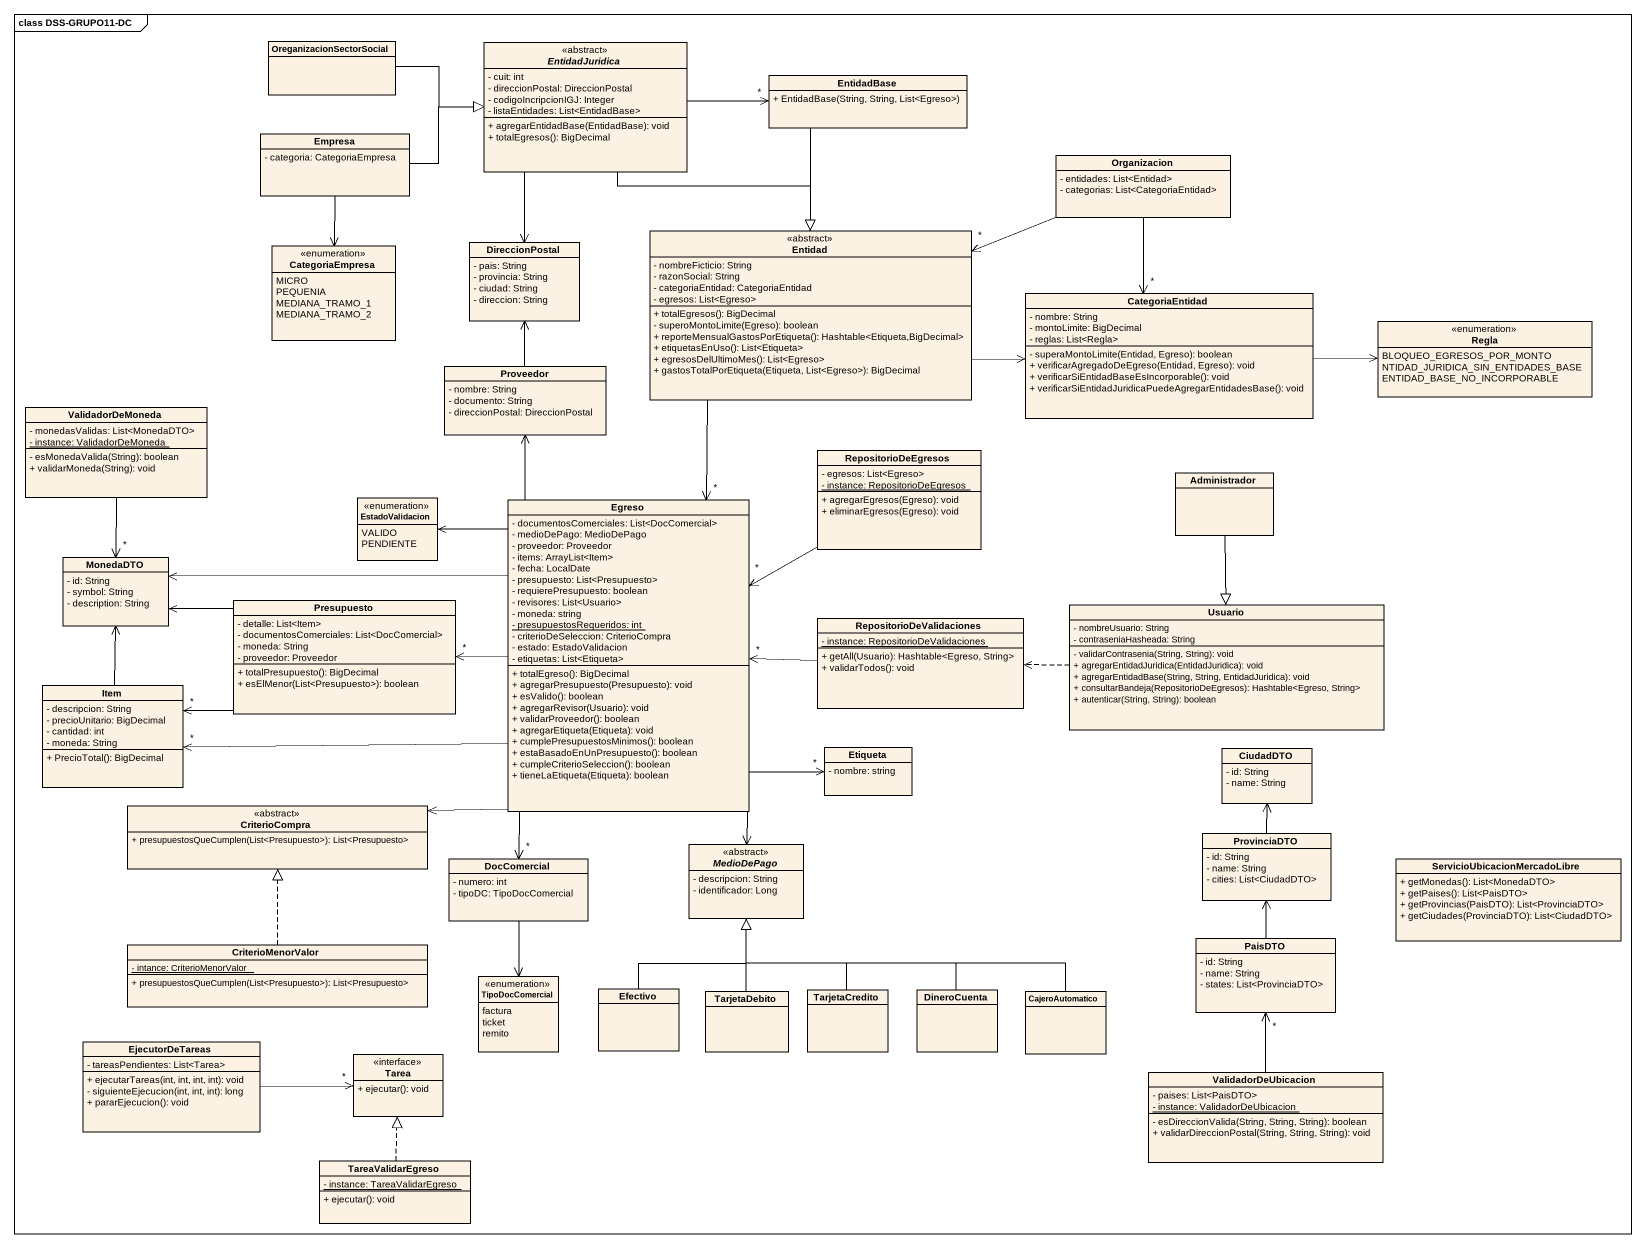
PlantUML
@startuml
mainframe class DSS-GRUPO11-DC
hide circle
hide empty members
skinparam classAttributeIconSize 0
class OreganizacionSectorSocial
abstract class EntidadJuridica <<abstract>> {
  - cuit: int
  - direccionPostal: DireccionPostal
  - codigoIncripcionIGJ: Integer
  - listaEntidades: List<EntidadBase>
  + agregarEntidadBase(EntidadBase): void
  + totalEgresos(): BigDecimal
}
class EntidadBase {
  + EntidadBase(String, String, List<Egreso>)
}
class Empresa {
  - categoria: CategoriaEmpresa
}
class Organizacion {
  - entidades: List<Entidad>
  - categorias: List<CategoriaEntidad>
}
class Entidad <<abstract>> {
  - nombreFicticio: String
  - razonSocial: String
  - categoriaEntidad: CategoriaEntidad
  - egresos: List<Egreso>
  + totalEgresos(): BigDecimal
  - superoMontoLimite(Egreso): boolean
  + reporteMensualGastosPorEtiqueta(): Hashtable<Etiqueta,BigDecimal>
  + etiquetasEnUso(): List<Etiqueta>
  + egresosDelUltimoMes(): List<Egreso>
  + gastosTotalPorEtiqueta(Etiqueta, List<Egreso>): BigDecimal
}
enum CategoriaEmpresa {
  MICRO
  PEQUENIA
  MEDIANA_TRAMO_1
  MEDIANA_TRAMO_2
}
class DireccionPostal {
  - pais: String
  - provincia: String
  - ciudad: String
  - direccion: String
}
class CategoriaEntidad {
  - nombre: String
  - montoLimite: BigDecimal
  - reglas: List<Regla>
  - superaMontoLimite(Entidad, Egreso): boolean
  + verificarAgregadoDeEgreso(Entidad, Egreso): void
  + verificarSiEntidadBaseEsIncorporable(): void
  + verificarSiEntidadJuridicaPuedeAgregarEntidadesBase(): void
}
enum Regla {
  BLOQUEO_EGRESOS_POR_MONTO
  NTIDAD_JURIDICA_SIN_ENTIDADES_BASE
  ENTIDAD_BASE_NO_INCORPORABLE
}
class Proveedor {
  - nombre: String
  - documento: String
  - direccionPostal: DireccionPostal
}
class ValidadorDeMoneda {
  - monedasValidas: List<MonedaDTO>
  {static} - instance: ValidadorDeMoneda
  - esMonedaValida(String): boolean
  + validarMoneda(String): void
}
class RepositorioDeEgresos {
  - egresos: List<Egreso>
  {static} - instance: RepositorioDeEgresos
  + agregarEgresos(Egreso): void
  + eliminarEgresos(Egreso): void
}
class Administrador
enum EstadoValidacion {
  VALIDO
  PENDIENTE
}
class Egreso {
  - documentosComerciales: List<DocComercial>
  - medioDePago: MedioDePago
  - proveedor: Proveedor
  - items: ArrayList<Item>
  - fecha: LocalDate
  - presupuesto: List<Presupuesto>
  - requierePresupuesto: boolean
  - revisores: List<Usuario>
  - moneda: string
  {static} - presupuestosRequeridos: int
  - criterioDeSeleccion: CriterioCompra
  - estado: EstadoValidacion
  - etiquetas: List<Etiqueta>
  + totalEgreso(): BigDecimal
  + agregarPresupuesto(Presupuesto): void
  + esValido(): boolean
  + agregarRevisor(Usuario): void
  + validarProveedor(): boolean
  + agregarEtiqueta(Etiqueta): void
  + cumplePresupuestosMinimos(): boolean
  + estaBasadoEnUnPresupuesto(): boolean
  + cumpleCriterioSeleccion(): boolean
  + tieneLaEtiqueta(Etiqueta): boolean
}
class MonedaDTO {
  - id: String
  - symbol: String
  - description: String
}
class Presupuesto {
  - detalle: List<Item>
  - documentosComerciales: List<DocComercial>
  - moneda: String
  - proveedor: Proveedor
  + totalPresupuesto(): BigDecimal
  + esElMenor(List<Presupuesto>): boolean
}
class Usuario {
  - nombreUsuario: String
  - contraseniaHasheada: String
  - validarContrasenia(String, String): void
  + agregarEntidadJuridica(EntidadJuridica): void
  + agregarEntidadBase(String, String, EntidadJuridica): void
  + consultarBandeja(RepositorioDeEgresos): Hashtable<Egreso, String>
  + autenticar(String, String): boolean
}
class RepositorioDeValidaciones {
  {static} - instance: RepositorioDeValidaciones
  + getAll(Usuario): Hashtable<Egreso, String>
  + validarTodos(): void
}
class Item {
  - descripcion: String
  - precioUnitario: BigDecimal
  - cantidad: int
  - moneda: String
  + PrecioTotal(): BigDecimal
}
class Etiqueta {
  - nombre: string
}
class CiudadDTO {
  - id: String
  - name: String
}
class CriterioCompra <<abstract>> {
  + presupuestosQueCumplen(List<Presupuesto>): List<Presupuesto>
}
abstract class MedioDePago <<abstract>> {
  - descripcion: String
  - identificador: Long
}
class ProvinciaDTO {
  - id: String
  - name: String
  - cities: List<CiudadDTO>
}
class DocComercial {
  - numero: int
  - tipoDC: TipoDocComercial
}
class "ServicioUbicacionMercadoLibre" as ServicioUbicacionMercadoLibr {
  + getMonedas(): List<MonedaDTO>
  + getPaises(): List<PaisDTO>
  + getProvincias(PaisDTO): List<ProvinciaDTO>
  + getCiudades(ProvinciaDTO): List<CiudadDTO>
}
class CriterioMenorValor {
  {static} - intance: CriterioMenorValor
  + presupuestosQueCumplen(List<Presupuesto>): List<Presupuesto>
}
class PaisDTO {
  - id: String
  - name: String
  - states: List<ProvinciaDTO>
}
enum TipoDocComercial {
  factura
  ticket
  remito
}
class Efectivo
class TarjetaDebito
class TarjetaCredito
class DineroCuenta
class CajeroAutomatico
class EjecutorDeTareas {
  - tareasPendientes: List<Tarea>
  + ejecutarTareas(int, int, int, int): void
  - siguienteEjecucion(int, int, int): long
  + pararEjecucion(): void
}
class Tarea <<interface>> {
  + ejecutar(): void
}
class ValidadorDeUbicacion {
  - paises: List<PaisDTO>
  {static} - instance: ValidadorDeUbicacion
  - esDireccionValida(String, String, String): boolean
  + validarDireccionPostal(String, String, String): void
}
class TareaValidarEgreso {
  {static} - instance: TareaValidarEgreso
  + ejecutar(): void
}
OreganizacionSectorSocial -right-|> EntidadJuridica
EntidadJuridica -right-> "*" EntidadBase
EntidadJuridica --|> Entidad
EntidadJuridica --> DireccionPostal
EntidadBase --|> Entidad
Empresa -right-|> EntidadJuridica
Empresa --> CategoriaEmpresa
Organizacion -left-> "*" Entidad
Organizacion --> "*" CategoriaEntidad
Entidad -right-> CategoriaEntidad
Entidad --> "*" Egreso
CategoriaEntidad -right-> Regla
Proveedor -up-> DireccionPostal
ValidadorDeMoneda --> "*" MonedaDTO
RepositorioDeEgresos -left-> "*" Egreso
Administrador --|> Usuario
Egreso -up-> Proveedor
Egreso -left-> EstadoValidacion
Egreso -left-> MonedaDTO
Egreso -left-> "*" Presupuesto
Egreso -left-> "*" Item
Egreso -right-> "*" Etiqueta
Egreso -left-> CriterioCompra
Egreso --> MedioDePago
Egreso --> "*" DocComercial
Presupuesto -left-> MonedaDTO
Presupuesto -left-> "*" Item
Usuario .left.> RepositorioDeValidaciones
RepositorioDeValidaciones -left-> "*" Egreso
Item -up-> MonedaDTO
ProvinciaDTO -up-> CiudadDTO
DocComercial --> TipoDocComercial
CriterioMenorValor .up.|> CriterioCompra
PaisDTO -up-> ProvinciaDTO
Efectivo -up-|> MedioDePago
TarjetaDebito -up-|> MedioDePago
TarjetaCredito -up-|> MedioDePago
DineroCuenta -up-|> MedioDePago
CajeroAutomatico -left-|> MedioDePago
EjecutorDeTareas -right-> "*" Tarea
ValidadorDeUbicacion -up-> "*" PaisDTO
TareaValidarEgreso .up.|> Tarea
@enduml
